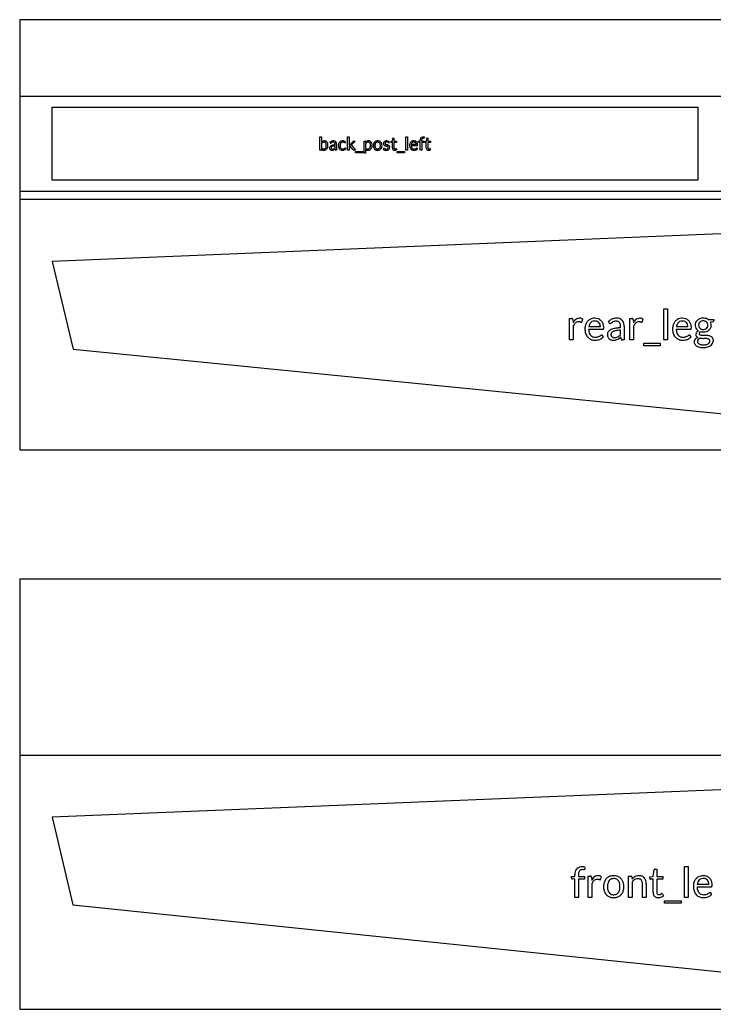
# Model space of a CAD drawing. Header units: millimetres. Extents: x 0 to 2400, y 0 to 460.
# Drawn here: x 0 to 322.7, y 0 to 460 of the extents above; entities that cross this region are included whole.
import ezdxf

# ---------------------------------------------------------------- set-up
doc = ezdxf.new("R2010")
doc.units = ezdxf.units.MM
for name, color, linetype in [('BLANK', 7, 'Continuous'), ('LABEL', 7, 'Continuous'), ('OUTLINE', 7, 'Continuous'), ('PLANK', 7, 'Continuous')]:
    doc.layers.add(name, color=color, linetype=linetype)

msp = doc.modelspace()

# ---------------------------------------------------------------- linework, layer by layer
at = {"layer": 'BLANK'}
for p, q in [((0, 424.4), (0, 380.4)), ((330, 424.4), (0, 424.4)), ((0, 380.4), (330, 380.4)), ((0, 376.4), (0, 260)), ((625.56, 376.4), (0, 376.4)), ((0, 260), (625.56, 260)), ((0, 118.03), (0, 0)), ((625.38, 118.03), (0, 118.03)), ((0, 0), (625.38, 0))]:
    msp.add_line(p, q, dxfattribs=at)
at = {"layer": 'LABEL'}
for p, q in [((139.47, 399.4), (139.47, 405.56)), ((139.47, 405.56), (140.22, 405.56)), ((140.22, 405.56), (140.22, 403.03)), ((152.3, 399.4), (152.3, 405.56)), ((152.3, 405.56), (153.05, 405.56)), ((153.05, 405.56), (153.05, 401.93)), ((173.15, 403.56), (173.32, 404.87)), ((173.49, 405.02), (173.87, 405.02)), ((173.87, 405.02), (173.87, 403.55)), ((179.39, 399.4), (179.39, 405.56)), ((179.39, 405.56), (180.13, 405.56)), ((180.13, 405.56), (180.13, 399.4)), ((187.71, 404.91), (187.58, 404.91)), ((187.99, 405.4), (187.97, 405.03)), ((188.92, 403.56), (189.1, 404.87)), ((189.27, 405.02), (189.64, 405.02)), ((189.64, 405.02), (189.64, 403.55)), ((140.22, 402.47), (140.22, 400.42)), ((144.24, 402.8), (144.1, 403.04)), ((146.51, 401.78), (146.51, 402.11)), ((146.51, 400.42), (146.51, 401.31)), ((147.24, 402.11), (147.24, 399.4)), ((151.46, 403.15), (151.26, 402.88)), ((151.3, 400.26), (151.51, 399.99)), ((153.05, 401.93), (153.25, 401.93)), ((153.26, 401.42), (153.05, 401.42)), ((153.05, 401.42), (153.05, 399.4)), ((153.51, 402.05), (154.85, 403.49)), ((154.97, 399.54), (153.58, 401.28)), ((155.82, 403.64), (154.26, 401.98)), ((154.26, 401.49), (155.92, 399.4)), ((155.14, 403.64), (155.82, 403.64)), ((159.97, 397.96), (159.97, 403.64)), ((159.97, 403.64), (160.41, 403.64)), ((160.61, 403.48), (160.67, 402.98)), ((160.71, 402.47), (160.71, 400.42)), ((171.67, 402.94), (171.84, 403.21)), ((172.45, 403.48), (173.15, 403.56)), ((172.45, 403.18), (172.45, 403.48)), ((173.12, 403.01), (172.61, 403.01)), ((173.12, 400.42), (173.12, 403.01)), ((173.87, 403.55), (175.08, 403.55)), ((175.08, 403.01), (173.87, 403.01)), ((173.87, 403.01), (173.87, 400.47)), ((175.08, 403.55), (175.08, 403.01)), ((181.88, 401.52), (184.7, 401.52)), ((184.21, 401.98), (181.91, 401.98)), ((184.83, 399.99), (184.62, 400.26)), ((185.33, 403.25), (185.33, 403.55)), ((185.33, 403.55), (186, 403.55)), ((186, 403), (185.53, 403.06)), ((186, 403.55), (186, 403.96)), ((186, 399.4), (186, 403)), ((186.73, 403.94), (186.73, 403.55)), ((186.73, 403.55), (187.95, 403.55)), ((187.95, 403.01), (186.75, 403.01)), ((186.75, 403.01), (186.75, 399.4)), ((187.95, 403.55), (187.95, 403.01)), ((188.23, 403.48), (188.92, 403.56)), ((188.23, 403.18), (188.23, 403.48)), ((188.9, 403.01), (188.39, 403.01)), ((188.9, 400.42), (188.9, 403.01)), ((189.64, 403.55), (190.86, 403.55)), ((190.86, 403.01), (189.64, 403.01)), ((189.64, 403.01), (189.64, 400.47)), ((190.86, 403.55), (190.86, 403.01)), ((139.95, 399.4), (139.47, 399.4)), ((140.18, 399.94), (140.14, 399.56)), ((146.64, 399.57), (146.56, 399.97)), ((147.24, 399.4), (146.91, 399.4)), ((153.05, 399.4), (152.3, 399.4)), ((155.92, 399.4), (155.25, 399.4)), ((156.06, 398.2), (156.06, 398.71)), ((156.06, 398.71), (159.36, 398.71)), ((159.36, 398.2), (156.06, 398.2)), ((159.36, 398.71), (159.36, 398.2)), ((160.71, 397.96), (159.97, 397.96)), ((160.71, 399.84), (160.71, 397.96)), ((169.07, 400.13), (168.89, 399.84)), ((174.97, 400.07), (175.19, 399.72)), ((175.39, 398.2), (175.39, 398.71)), ((175.39, 398.71), (178.69, 398.71)), ((178.69, 398.2), (175.39, 398.2)), ((178.69, 398.71), (178.69, 398.2)), ((180.13, 399.4), (179.39, 399.4)), ((186.75, 399.4), (186, 399.4)), ((190.75, 400.07), (190.97, 399.72)), ((299.23, 311.2), (299.23, 325.59)), ((299.23, 325.59), (300.97, 325.59)), ((300.97, 325.59), (300.97, 311.2)), ((255.44, 311.2), (255.44, 321.1)), ((255.44, 321.1), (256.44, 321.1)), ((256.97, 320.62), (257.09, 319.07)), ((257.18, 317.5), (257.18, 311.2)), ((261.46, 320.92), (261.23, 319.62)), ((273.82, 319.14), (273.5, 319.7)), ((279.11, 316.76), (279.11, 317.53)), ((280.82, 317.53), (280.82, 311.2)), ((283.46, 311.2), (283.46, 321.1)), ((283.46, 321.1), (284.46, 321.1)), ((284.99, 320.62), (285.11, 319.07)), ((285.2, 317.5), (285.2, 311.2)), ((289.48, 320.92), (289.25, 319.62)), ((319.83, 320.7), (322.52, 320.7)), ((322.11, 319.65), (320.98, 319.49)), ((322.52, 320.7), (322.52, 320.06)), ((264.33, 316.14), (270.91, 316.14)), ((269.77, 317.23), (264.39, 317.23)), ((271.21, 312.59), (270.72, 313.22)), ((279.11, 313.59), (279.11, 315.65)), ((305.05, 316.14), (311.63, 316.14)), ((310.49, 317.23), (305.11, 317.23)), ((311.93, 312.59), (311.44, 313.22)), ((257.18, 311.2), (255.44, 311.2)), ((279.43, 311.61), (279.24, 312.53)), ((280.82, 311.2), (280.05, 311.2)), ((285.2, 311.2), (283.46, 311.2)), ((289.91, 308.41), (289.91, 309.59)), ((289.91, 309.59), (297.61, 309.59)), ((297.61, 308.41), (289.91, 308.41)), ((297.61, 309.59), (297.61, 308.41)), ((300.97, 311.2), (299.23, 311.2)), ((261.89, 64.88), (261.59, 64.88)), ((262.53, 66.02), (262.5, 65.15)), ((294.33, 61.74), (294.73, 64.79)), ((295.13, 65.13), (296.01, 65.13)), ((296.01, 65.13), (296.01, 61.72)), ((308.88, 52.01), (308.88, 66.41)), ((308.88, 66.41), (310.62, 66.41)), ((310.62, 66.41), (310.62, 52.01)), ((256.34, 61), (256.34, 61.72)), ((256.34, 61.72), (257.9, 61.72)), ((257.9, 60.43), (256.81, 60.55)), ((257.9, 61.72), (257.9, 62.67)), ((257.9, 52.01), (257.9, 60.43)), ((259.59, 62.62), (259.59, 61.72)), ((259.59, 61.72), (262.46, 61.72)), ((262.46, 60.46), (259.65, 60.46)), ((259.65, 60.46), (259.65, 52.01)), ((262.46, 61.72), (262.46, 60.46)), ((264.1, 52.01), (264.1, 61.91)), ((264.1, 61.91), (265.09, 61.91)), ((265.63, 61.43), (265.75, 59.89)), ((270.12, 61.74), (269.89, 60.44)), ((282.84, 52.01), (282.84, 61.91)), ((282.84, 61.91), (283.87, 61.91)), ((284.34, 61.55), (284.48, 60.47)), ((292.7, 61.53), (294.33, 61.74)), ((292.7, 60.84), (292.7, 61.53)), ((294.27, 60.46), (293.07, 60.46)), ((294.27, 54.4), (294.27, 60.46)), ((296.01, 61.72), (298.84, 61.72)), ((298.84, 60.46), (296.01, 60.46)), ((296.01, 60.46), (296.01, 54.52)), ((298.84, 61.72), (298.84, 60.46)), ((265.84, 58.32), (265.84, 52.01)), ((284.57, 59.3), (284.57, 52.01)), ((289.33, 52.01), (289.33, 58.32)), ((291.07, 58.32), (291.07, 52.01)), ((314.7, 56.96), (321.29, 56.96)), ((320.15, 58.04), (314.76, 58.04)), ((259.65, 52.01), (257.9, 52.01)), ((265.84, 52.01), (264.1, 52.01)), ((284.57, 52.01), (282.84, 52.01)), ((291.07, 52.01), (289.33, 52.01)), ((298.58, 53.59), (299.09, 52.76)), ((310.62, 52.01), (308.88, 52.01)), ((321.58, 53.4), (321.09, 54.04)), ((299.56, 49.23), (299.56, 50.4)), ((299.56, 50.4), (307.26, 50.4)), ((307.26, 49.23), (299.56, 49.23)), ((307.26, 50.4), (307.26, 49.23))]:
    msp.add_line(p, q, dxfattribs=at)
for centre, radius, start, end in [((173.48, 404.85), 0.158, 128.5131, 172.4054), ((173.49, 404.83), 0.182, 90, 128.5131), ((187.27, 404.23), 1.22, 129.1959, 160.7182), ((187.31, 404.19), 1.28, 103.1269, 129.1959), ((187.41, 404.26), 0.626, 108.5015, 142.6202), ((187.45, 403.56), 1.92, 85.6347, 103.1269), ((187.58, 403.73), 1.18, 90, 108.5015), ((187.47, 403.82), 1.66, 78.806, 85.6347), ((187.71, 406.64), 1.72, 270, 273.1556), ((187.51, 404.03), 1.45, 70.9744, 78.806), ((187.78, 405.41), 0.499, 273.1556, 284.0362), ((187.88, 405.01), 0.0848, 284.0362, 327.9829), ((187.84, 405.04), 0.132, 327.9829, 357.1376), ((189.25, 404.85), 0.158, 128.5131, 172.4054), ((189.27, 404.83), 0.182, 90, 128.5131), ((142, 401.48), 2.36, 128.4955, 139.2054), ((141.89, 401.21), 2.09, 127.8342, 143.0047), ((141.35, 401.24), 1.39, 216.0274, 231.1176), ((141.68, 401.89), 1.84, 114.7563, 128.4955), ((141.32, 401.95), 1.16, 100.7593, 127.8342), ((141.57, 402.13), 1.57, 95.3314, 114.7563), ((141.37, 401.68), 1.43, 86.1147, 100.7593), ((141.59, 401.91), 1.8, 78.2749, 95.3314), ((141.39, 402.05), 1.06, 66.3706, 86.1147), ((141.5, 402.3), 0.788, 36.4168, 66.3706), ((141.25, 401.02), 1.11, 306.0083, 329.244), ((141.68, 402.33), 1.37, 53.9329, 78.2749), ((141.07, 401.98), 1.32, 18.3019, 36.4168), ((140.91, 401.21), 1.5, 329.244, 347.2931), ((140.27, 401.72), 2.16, 4.3419, 18.3019), ((139.62, 401.51), 2.82, 347.2931, 356.9147), ((141.28, 401.15), 1.86, 307.6317, 332.6175), ((138.36, 401.57), 4.08, 356.9147, 4.3419), ((141.62, 402.25), 1.47, 31.136, 53.9329), ((141.13, 401.96), 2.04, 13.3804, 31.136), ((140.85, 401.37), 2.34, 332.6175, 351.5284), ((139.62, 401.6), 3.59, 3.2567, 13.3804), ((139.42, 401.59), 3.79, 351.5284, 3.2567), ((144.79, 400.46), 0.892, 149.6255, 180), ((145.35, 400.46), 1.46, 180, 192.336), ((145.02, 400.32), 1.16, 126.0475, 149.6255), ((145.87, 401.21), 2.54, 117.2804, 133.9584), ((144.5, 402.95), 0.3, 209.7449, 222.6015), ((144.51, 402.96), 0.314, 222.6015, 234.8658), ((144.45, 402.88), 0.221, 234.8658, 279.3464), ((145.42, 399.77), 1.84, 110.0281, 126.0475), ((144.43, 403.06), 0.396, 279.3464, 305.0738), ((145.27, 400.47), 0.656, 172.2052, 204.1455), ((145.17, 400.48), 0.556, 134.8874, 172.2052), ((146.87, 399.57), 3.86, 118.7104, 125.0738), ((145.17, 400.43), 0.556, 204.1455, 229.6639), ((145.69, 401.54), 2.17, 97.7565, 117.2804), ((145.36, 400.29), 0.828, 114.1505, 134.8874), ((146.24, 397.53), 4.23, 103.0122, 110.0281), ((145.6, 401.9), 1.21, 98.5691, 118.7104), ((145.91, 399.07), 2.16, 106.1344, 114.1505), ((146.3, 397.27), 4.49, 95.1891, 103.0122), ((146.24, 397.9), 3.38, 95.8531, 106.1344), ((145.73, 401.31), 2.4, 82.172, 97.7565), ((145.67, 401.43), 1.68, 86.4419, 98.5691), ((145.72, 402.31), 0.797, 61.1672, 86.4419), ((146.72, 392.66), 9.12, 91.3322, 95.1891), ((146.79, 392.58), 8.73, 91.8626, 95.8531), ((145.87, 402.35), 1.35, 54.9042, 82.172), ((144.88, 401.95), 2.23, 302.7149, 316.8476), ((145.78, 402.42), 0.674, 18.0493, 61.1672), ((144.83, 402.11), 1.68, 0, 18.0493), ((145.92, 402.43), 1.26, 20.4051, 54.9042), ((145.07, 402.11), 2.17, 360, 20.4051), ((151.13, 401.52), 3.07, 165.9952, 180), ((151.18, 401.52), 3.12, 180, 194.2772), ((150.13, 401.77), 2.03, 145.0269, 165.9952), ((150.15, 401.26), 2.04, 194.2772, 215.8835), ((149.89, 401.94), 1.74, 108.028, 145.0269), ((151.89, 401.5), 3.06, 173.0081, 182.7946), ((151.04, 401.46), 2.2, 182.7946, 196.3678), ((151.03, 401.6), 2.19, 159.6391, 173.0081), ((150.45, 401.28), 1.6, 196.3678, 215.5632), ((150.11, 401.95), 1.21, 135.6567, 159.6391), ((149.99, 400.96), 1.03, 215.5632, 244.9256), ((149.98, 402.07), 1.04, 106.4453, 135.6567), ((150.07, 401.4), 2.3, 79.6013, 108.028), ((150.13, 401.59), 1.54, 86.536, 106.4453), ((150.15, 401.9), 1.23, 70.0891, 86.536), ((150.16, 401.89), 1.81, 61.9055, 79.6013), ((149.98, 401.44), 1.71, 58.2849, 70.0891), ((149.87, 401.58), 1.73, 297.8719, 310.7321), ((149.97, 401.42), 1.73, 54.1088, 58.2849), ((151.1, 402.98), 0.195, 234.1088, 270), ((151.17, 400.07), 0.263, 93.336, 130.7321), ((150.12, 401.81), 1.9, 45, 61.9055), ((151.1, 402.95), 0.166, 270, 303.6869), ((151.17, 400.18), 0.153, 32.9052, 93.336), ((151.04, 403.05), 0.281, 303.6869, 323.9726), ((153.25, 402.35), 0.419, 270, 284.2857), ((153.26, 400.36), 1.06, 87.0234, 90), ((153.29, 400.82), 0.602, 81.7808, 87.0234), ((153.29, 402.19), 0.252, 284.2857, 307.8065), ((153.34, 401.16), 0.262, 54.3449, 81.7808), ((153.17, 402.35), 0.451, 307.8065, 313.3408), ((152.97, 402.56), 0.735, 313.3408, 316.7357), ((153.26, 401.06), 0.386, 35.5377, 54.3449), ((153.67, 402.34), 0.683, 300.4655, 314.3157), ((153.59, 401.12), 0.763, 42.5606, 56.3099), ((153.08, 402.95), 1.53, 314.3157, 320.5275), ((153.34, 400.89), 1.1, 33.0239, 42.5606), ((155.4, 402.97), 0.76, 125.7625, 136.8476), ((155.12, 403.36), 0.281, 96.3402, 125.7625), ((155.14, 403.23), 0.41, 92.8557, 96.3402), ((155.14, 403.14), 0.5, 90, 92.8557), ((160.41, 403.42), 0.22, 59.1155, 90), ((160.43, 403.45), 0.185, 22.6356, 59.1155), ((160.35, 403.42), 0.269, 18.547, 22.6356), ((160.3, 403.4), 0.321, 15.124, 18.547), ((162.63, 401.37), 2.53, 130.0896, 140.553), ((162.39, 401.21), 2.09, 127.8342, 143.0047), ((161.87, 401.28), 1.44, 216.5911, 231.2406), ((162.2, 401.89), 1.86, 115.8501, 130.0896), ((161.81, 401.95), 1.16, 100.7593, 127.8342), ((162.07, 402.16), 1.56, 95.8284, 115.8501), ((161.86, 401.68), 1.43, 86.1147, 100.7593), ((162.09, 401.96), 1.76, 78.0291, 95.8284), ((161.89, 402.05), 1.06, 66.3706, 86.1147), ((162, 402.3), 0.788, 36.4168, 66.3706), ((161.74, 401.02), 1.11, 306.1513, 329.244), ((162.17, 402.34), 1.37, 53.7077, 78.0291), ((161.57, 401.98), 1.32, 18.3019, 36.4168), ((161.41, 401.21), 1.5, 329.244, 347.2931), ((160.77, 401.72), 2.16, 4.3419, 18.3019), ((160.11, 401.51), 2.82, 347.2931, 356.9147), ((158.86, 401.57), 4.08, 356.9147, 4.3419), ((162.1, 402.25), 1.48, 31.0928, 53.7077), ((161.65, 401.23), 2, 314.7389, 337.9247), ((161.67, 401.99), 1.98, 16.2696, 31.0928), ((161.09, 401.46), 2.61, 337.9247, 355.3627), ((160.55, 401.66), 3.15, 6.9036, 16.2696), ((159.75, 401.57), 3.96, 355.3627, 6.9036), ((167.5, 401.52), 3.22, 175.7124, 190.6783), ((166.84, 401.57), 2.56, 154.7355, 175.7124), ((166.39, 401.31), 2.09, 190.6783, 213.5847), ((166.12, 401.91), 1.76, 124.5484, 154.7355), ((168.37, 401.49), 3.33, 173.4652, 182.4255), ((167.49, 401.46), 2.44, 182.4255, 194.6044), ((167.43, 401.6), 2.38, 162.766, 173.4652), ((166.16, 401.86), 1.83, 104.9635, 124.5484), ((166.59, 401.22), 1.52, 194.6044, 212.3248), ((166.36, 401.94), 1.25, 142.5729, 162.766), ((166.18, 400.96), 1.02, 212.3248, 238.3847), ((166.17, 402.08), 1.02, 116.7264, 142.5729), ((166.31, 401.3), 2.41, 90, 104.9635), ((166.26, 401.89), 1.23, 95.2308, 116.7264), ((166.31, 401.37), 1.75, 83.4372, 95.2308), ((166.31, 401.39), 2.32, 69.6749, 90), ((166.38, 401.96), 1.16, 65.7297, 83.4372), ((166.47, 400.9), 0.948, 288.2435, 316.4827), ((166.45, 402.12), 0.975, 30.16, 65.7297), ((166.51, 401.94), 1.72, 42.5867, 69.6749), ((166.32, 401.04), 1.16, 316.4827, 337.3016), ((165.74, 401.71), 1.8, 10.4133, 30.16), ((165.56, 401.36), 1.98, 337.3016, 349.5316), ((164.67, 401.52), 2.88, 0.0271, 10.4133), ((164.7, 401.52), 2.85, 349.5316, 0.0271), ((166.47, 401.15), 1.8, 310.9655, 341.2142), ((166.4, 401.84), 1.88, 16.5128, 42.5867), ((165.39, 401.52), 2.94, 341.2142, 360), ((165.32, 401.52), 3, 360, 16.5128), ((170.16, 402.47), 1.16, 161.7619, 192.7215), ((169.96, 402.42), 0.95, 192.7215, 230.0425), ((170.15, 402.47), 1.14, 125.0776, 161.7619), ((169.25, 400.04), 0.203, 87.6085, 136.4688), ((169.25, 399.93), 0.315, 55.008, 87.6085), ((170.26, 402.78), 1.42, 230.0425, 247.1457), ((170.43, 402.07), 1.63, 98.9149, 125.0776), ((170.22, 402.53), 0.509, 148.6219, 188.9418), ((171.63, 406.03), 4.95, 247.1457, 252.0875), ((170.12, 402.52), 0.399, 188.9418, 226.3799), ((170.35, 402.45), 0.662, 117.1213, 148.6219), ((170.49, 402.91), 0.937, 226.3799, 242.8189), ((170.5, 402.17), 0.976, 93.9669, 117.1213), ((171.04, 403.99), 2.16, 242.8189, 253.4711), ((178.51, 427.3), 27.3, 252.0875, 252.5343), ((170.52, 401.48), 2.22, 75.7052, 98.9149), ((177.78, 424.99), 24.88, 252.5343, 253.0245), ((170.53, 401.7), 1.45, 78.2593, 93.9669), ((166.99, 390.33), 12.1, 71.5651, 73.4711), ((169.74, 398.64), 2.67, 68.0024, 73.0245), ((170.27, 399.97), 1.24, 57.2106, 68.0024), ((168.94, 396.18), 5.92, 67.475, 71.5651), ((170.54, 401.75), 1.4, 65.9937, 78.2593), ((170.55, 400.57), 0.666, 299.3159, 333.1198), ((170.54, 400.39), 0.742, 39.271, 57.2106), ((170.63, 401.94), 1.75, 46.5208, 75.7052), ((169.95, 400.44), 2.84, 59.9314, 65.9937), ((170.79, 400.59), 0.423, 8.339, 39.271), ((170.58, 400.56), 0.638, 333.1198, 8.339), ((170.65, 400.31), 1.46, 50.9645, 67.475), ((171.54, 403.18), 0.335, 239.9314, 265.4818), ((171.53, 403.01), 0.157, 265.4818, 317.2546), ((170.99, 400.73), 0.917, 7.6341, 50.9645), ((171.51, 403.02), 0.181, 317.2546, 325.0939), ((171.48, 403.05), 0.225, 325.0939, 331.3895), ((170.57, 400.67), 1.34, 337.2094, 7.6341), ((172.74, 403.18), 0.287, 180, 183.9203), ((172.67, 403.17), 0.222, 183.9203, 188.9938), ((172.59, 403.16), 0.14, 188.9938, 233.0618), ((172.61, 403.18), 0.17, 233.0618, 270), ((174.84, 400.42), 1.72, 180, 193.0144), ((174.64, 400.47), 0.769, 180, 199.5505), ((174.28, 400.34), 0.393, 199.5505, 236.778), ((184.39, 401.58), 3.24, 174.9619, 188.8204), ((183.41, 401.67), 2.27, 155.2301, 174.9619), ((183.59, 401.46), 2.44, 188.8204, 209.9221), ((183.05, 401.84), 1.86, 128.2087, 155.2301), ((183, 401.12), 1.75, 209.9221, 238.9436), ((184.69, 401.57), 2.81, 181.1935, 192.9497), ((183.04, 401.85), 1.85, 101.0035, 128.2087), ((183.74, 401.73), 1.85, 152.009, 172.2348), ((183.39, 401.28), 1.48, 192.9497, 215.091), ((183.01, 402.12), 1.02, 116.2006, 152.009), ((183.11, 401.08), 1.13, 215.091, 238.3126), ((183.07, 402), 1.15, 98.1369, 116.2006), ((183.11, 401.5), 2.2, 77.0361, 101.0035), ((183.13, 401.58), 1.58, 84.9177, 98.1369), ((183.17, 402.1), 1.05, 58.5587, 84.9177), ((183.25, 402.1), 1.59, 44.2428, 77.0361), ((183.23, 402.19), 0.947, 29.3272, 58.5587), ((183.05, 402.09), 1.15, 11.8638, 29.3272), ((183.2, 401.81), 1.89, 297.2161, 302.3452), ((182.51, 401.98), 1.7, 360, 11.8638), ((185.4, 398.34), 2.22, 117.9875, 122.3452), ((184.49, 400.05), 0.276, 86.9735, 117.9875), ((183.23, 402.09), 1.61, 17.2321, 44.2428), ((184.49, 400.17), 0.158, 35.2176, 86.9735), ((184.7, 401.73), 0.216, 270, 296.7977), ((182.34, 401.81), 2.55, 360, 17.2321), ((184.75, 401.65), 0.123, 296.7977, 342.1811), ((184.49, 401.73), 0.395, 342.1811, 356.6447), ((183.17, 401.81), 1.71, 356.6447, 0), ((185.49, 403.25), 0.16, 180, 232.4225), ((185.62, 403.41), 0.367, 232.4225, 256.6075), ((188.04, 403.96), 2.03, 160.7182, 180), ((188.67, 403.94), 1.94, 169.1552, 180), ((187.53, 404.16), 0.782, 142.6202, 169.1552), ((188.52, 403.18), 0.287, 180, 183.9203), ((188.45, 403.17), 0.222, 183.9203, 188.9938), ((188.37, 403.16), 0.14, 188.9938, 233.0618), ((188.39, 403.18), 0.17, 233.0618, 270), ((190.62, 400.42), 1.72, 180, 193.0144), ((190.41, 400.47), 0.769, 180, 199.5505), ((190.06, 400.34), 0.393, 199.5505, 236.778), ((139.95, 399.7), 0.304, 270, 273.5754), ((139.95, 399.65), 0.251, 273.5754, 277.8958), ((139.96, 399.57), 0.169, 277.8958, 317.2458), ((139.93, 399.6), 0.22, 317.2458, 348.1113), ((141.61, 401.01), 1.78, 216.8699, 225.0625), ((141.42, 400.83), 1.52, 225.0625, 234.6423), ((141.1, 400.94), 1.01, 231.1176, 251.8781), ((141.29, 400.64), 1.3, 234.6423, 260.9244), ((141.2, 401.23), 1.32, 251.8781, 267.2881), ((141.38, 401.23), 1.89, 260.9244, 279.148), ((141.2, 401.36), 1.44, 267.2881, 281.3758), ((141.28, 400.96), 1.04, 281.3758, 306.0083), ((141.43, 400.96), 1.62, 279.148, 307.6317), ((144.93, 400.36), 1.03, 192.336, 209.7616), ((144.86, 400.32), 0.943, 209.7616, 239.4061), ((145.03, 400.61), 1.28, 239.4061, 261.5073), ((145.19, 400.45), 0.579, 229.6639, 254.1808), ((145.11, 401.16), 1.83, 261.5073, 273.7872), ((145.3, 400.84), 0.989, 254.1808, 270.18), ((145.1, 401.33), 2.01, 273.7872, 285.0184), ((145.3, 401.49), 1.64, 270.18, 279.8584), ((145.35, 401.22), 1.37, 279.8584, 302.7149), ((145.19, 401), 1.66, 285.0184, 304.0771), ((143.86, 402.96), 4.03, 304.0771, 311.9872), ((147.02, 399.65), 0.387, 190.8855, 194.6974), ((146.93, 399.62), 0.288, 194.6974, 199.8225), ((146.81, 399.58), 0.166, 199.8225, 250.0972), ((146.91, 399.84), 0.443, 250.0972, 270), ((149.86, 401.05), 1.69, 215.8835, 244.2618), ((149.94, 401.21), 1.87, 244.2618, 270), ((150.03, 401.04), 1.12, 244.9256, 264.7769), ((150.08, 401.57), 1.66, 264.7769, 278.2425), ((149.94, 401.85), 2.51, 270, 290.1384), ((150.16, 401.05), 1.13, 278.2425, 297.8719), ((150.24, 401.02), 1.63, 290.1384, 320.8263), ((155.29, 399.79), 0.407, 217.875, 241.053), ((155.25, 399.72), 0.323, 241.053, 270), ((161.88, 400.88), 1.56, 221.8202, 239.1206), ((161.61, 400.95), 1.02, 231.2406, 251.8781), ((161.77, 400.7), 1.35, 239.1206, 259.0681), ((161.7, 401.23), 1.32, 251.8781, 267.2402), ((161.88, 401.27), 1.93, 259.0681, 272.0232), ((161.7, 401.34), 1.43, 267.2402, 281.4424), ((161.88, 401.15), 1.81, 272.0232, 285.8446), ((161.78, 400.96), 1.04, 281.4424, 306.1513), ((161.94, 400.94), 1.6, 285.8446, 314.7389), ((166.1, 401.12), 1.75, 213.5847, 239.6603), ((166.24, 401.35), 2.01, 239.6603, 262.4259), ((166.19, 400.99), 1.06, 238.3847, 257.2055), ((166.31, 401.48), 1.56, 257.2055, 270), ((166.31, 401.88), 2.54, 262.4259, 282.6123), ((166.31, 401.41), 1.48, 270, 288.2435), ((166.47, 401.15), 1.79, 282.6123, 310.9655), ((170.18, 401.28), 1.92, 228.0128, 253.6683), ((169.35, 399.96), 0.324, 143.0349, 148.3925), ((169.3, 400), 0.264, 136.4688, 143.0349), ((170.88, 402.26), 2.53, 235.008, 243.5686), ((170.32, 401.76), 2.43, 253.6683, 274.0856), ((170.27, 401.03), 1.16, 243.5686, 262.1467), ((170.34, 401.56), 1.69, 262.1467, 275.5363), ((170.36, 401.24), 1.91, 274.0856, 298.7539), ((170.42, 400.81), 0.943, 275.5363, 299.3159), ((170.7, 400.62), 1.2, 298.7539, 337.2094), ((174.06, 400.24), 0.915, 193.0144, 217.1921), ((173.98, 400.18), 0.813, 217.1921, 250.0764), ((174.17, 400.7), 1.37, 250.0764, 270), ((174.31, 400.38), 0.434, 236.778, 262.3311), ((174.17, 400.97), 1.64, 270, 289.6952), ((174.34, 400.62), 0.681, 262.3311, 278.7905), ((174.35, 400.54), 0.593, 278.7905, 297.4764), ((173.99, 401.24), 1.39, 297.4764, 305.5377), ((174.25, 400.72), 1.37, 289.6952, 313.0694), ((174.89, 399.98), 0.163, 100.0952, 125.5377), ((174.87, 400.05), 0.0904, 55.7843, 100.0952), ((174.84, 400.01), 0.141, 41.014, 55.7843), ((174.76, 399.93), 0.259, 32.9052, 41.014), ((183.08, 401.26), 1.92, 238.9436, 264.3451), ((183.16, 401.16), 1.23, 238.3126, 259.7533), ((183.17, 402.1), 2.76, 264.3451, 282.1569), ((183.24, 401.57), 1.65, 259.7533, 279.7959), ((183.19, 401.82), 1.9, 279.7959, 297.2161), ((183.2, 401.97), 2.62, 282.1569, 294.7244), ((183.65, 400.99), 1.55, 294.7244, 315.8754), ((183.78, 400.86), 1.36, 315.8754, 318.167), ((183.79, 400.85), 1.35, 318.167, 320.4774), ((189.84, 400.24), 0.915, 193.0144, 217.1921), ((189.75, 400.18), 0.813, 217.1921, 250.0764), ((189.94, 400.7), 1.37, 250.0764, 270), ((190.08, 400.38), 0.434, 236.778, 262.3311), ((189.94, 400.97), 1.64, 270, 289.6952), ((190.11, 400.62), 0.681, 262.3311, 278.7905), ((190.13, 400.54), 0.593, 278.7905, 297.4764), ((189.76, 401.24), 1.39, 297.4764, 305.5377), ((190.03, 400.72), 1.37, 289.6952, 313.0694), ((190.66, 399.98), 0.163, 100.0952, 125.5377), ((190.65, 400.05), 0.0904, 55.7843, 100.0952), ((190.62, 400.01), 0.141, 41.014, 55.7843), ((190.53, 399.93), 0.259, 32.9052, 41.014), ((256.44, 320.08), 1.01, 75.7093, 90), ((256.61, 320.76), 0.314, 31.6608, 75.7093), ((256.4, 320.63), 0.558, 15.0266, 31.6608), ((255.57, 320.41), 1.42, 8.427, 15.0266), ((262.19, 316.57), 5.68, 143.4406, 153.869), ((262.82, 315.2), 6.09, 154.2139, 157.816), ((261.6, 315.79), 4.73, 149.5807, 154.2139), ((261.04, 316.11), 4.09, 140.5057, 149.5807), ((260.67, 317.7), 3.79, 127.875, 143.4406), ((259.79, 317.15), 2.46, 125.4712, 140.5057), ((260.01, 318.55), 2.71, 103.8603, 127.875), ((259.56, 317.46), 2.08, 99.4881, 125.4712), ((259.78, 316.19), 3.38, 83.3107, 99.4881), ((260.1, 318.16), 3.11, 82.875, 103.8603), ((259.98, 317.89), 1.66, 74.9428, 83.3107), ((255.25, 300.32), 19.86, 74.2421, 74.9428), ((260.18, 318.74), 2.53, 71.2325, 82.875), ((261.4, 322.1), 2.77, 254.2421, 257.873), ((260.92, 319.87), 0.492, 257.873, 278.1301), ((260.17, 318.73), 2.54, 59.6209, 71.2325), ((260.95, 319.64), 0.268, 278.1301, 316.7604), ((260.86, 319.72), 0.382, 316.7604, 344.3578), ((268.04, 316.46), 5.43, 157.9284, 175.9299), ((267.26, 316.78), 4.58, 139.6716, 157.9284), ((266.9, 317.08), 4.12, 119.3829, 139.6716), ((268.92, 316.61), 4.58, 157.2761, 172.2348), ((267.18, 317.34), 2.68, 132.0485, 157.2761), ((267, 316.91), 4.32, 103.1747, 119.3829), ((266.96, 317.58), 2.36, 103.8142, 132.0485), ((267.23, 315.93), 5.32, 90, 103.1747), ((267.24, 316.41), 3.56, 84.9177, 103.8142), ((267.23, 316.55), 4.7, 72.548, 90), ((267.33, 317.4), 2.57, 65.0849, 84.9177), ((267.51, 317.79), 2.13, 41.3478, 65.0849), ((267.54, 317.52), 3.68, 50.3558, 72.548), ((267.31, 317.62), 2.4, 16.0936, 41.3478), ((265.96, 317.23), 3.81, 360, 16.0936), ((267.57, 317.56), 3.63, 25.3052, 50.3558), ((266.38, 317), 4.95, 6.7915, 25.3052), ((264.15, 316.73), 7.19, 3.009, 6.7915), ((277.77, 315.28), 6.14, 120.3343, 133.9584), ((274.42, 319.49), 0.699, 209.7449, 222.6015), ((274.45, 319.51), 0.733, 222.6015, 234.8658), ((274.32, 319.33), 0.516, 234.8658, 279.3464), ((274.26, 319.74), 0.924, 279.3464, 305.0738), ((277.15, 316.32), 4.93, 103.4079, 120.3343), ((280.7, 310.56), 10.29, 123.2486, 125.0738), ((285.3, 303.55), 18.67, 122.2425, 123.2486), ((277.3, 316.22), 3.69, 110.7727, 122.2425), ((277.02, 316.97), 2.89, 96.1618, 110.7727), ((277.31, 315.67), 5.6, 95.3375, 103.4079), ((277.14, 315.87), 4, 85.982, 96.1618), ((277.33, 315.45), 5.82, 87.5744, 95.3375), ((277.29, 317.97), 1.89, 64.6152, 85.982), ((277.41, 317.33), 3.94, 71.9055, 87.5744), ((277.45, 318.32), 1.5, 40.5007, 64.6152), ((277.17, 318.08), 1.87, 21.0375, 40.5007), ((277.69, 318.18), 3.04, 51.7054, 71.9055), ((276.48, 317.81), 2.62, 7.4379, 21.0375), ((274.31, 317.53), 4.8, 0, 7.4379), ((277.8, 318.33), 2.86, 31.3051, 51.7054), ((277.08, 317.89), 3.7, 15.4632, 31.3051), ((276.3, 317.67), 4.51, 6.8131, 15.4632), ((275.09, 317.53), 5.74, 0, 6.8131), ((284.46, 320.08), 1.01, 75.7093, 90), ((284.63, 320.76), 0.314, 31.6608, 75.7093), ((284.42, 320.63), 0.558, 15.0266, 31.6608), ((283.59, 320.41), 1.42, 8.427, 15.0266), ((290.21, 316.57), 5.68, 143.4406, 153.869), ((290.84, 315.2), 6.09, 154.2139, 157.816), ((289.62, 315.79), 4.73, 149.5807, 154.2139), ((289.06, 316.11), 4.09, 140.5057, 149.5807), ((288.69, 317.7), 3.79, 127.875, 143.4406), ((287.8, 317.15), 2.46, 125.4712, 140.5057), ((288.03, 318.55), 2.71, 103.8603, 127.875), ((287.58, 317.46), 2.08, 99.4881, 125.4712), ((287.8, 316.19), 3.38, 83.3107, 99.4881), ((288.12, 318.16), 3.11, 82.875, 103.8603), ((288, 317.89), 1.66, 74.9428, 83.3107), ((283.27, 300.32), 19.86, 74.2421, 74.9428), ((288.2, 318.74), 2.53, 71.2325, 82.875), ((289.42, 322.1), 2.77, 254.2421, 257.873), ((288.94, 319.87), 0.492, 257.873, 278.1301), ((288.19, 318.73), 2.54, 59.6209, 71.2325), ((288.97, 319.64), 0.268, 278.1301, 316.7604), ((288.88, 319.72), 0.382, 316.7604, 344.3578), ((308.76, 316.46), 5.43, 157.9284, 175.9299), ((307.98, 316.78), 4.58, 139.6716, 157.9284), ((307.62, 317.08), 4.12, 119.3829, 139.6716), ((309.64, 316.61), 4.58, 157.2761, 172.2348), ((307.9, 317.34), 2.68, 132.0485, 157.2761), ((307.72, 316.91), 4.32, 103.1747, 119.3829), ((307.68, 317.58), 2.36, 103.8142, 132.0485), ((307.95, 315.93), 5.32, 90, 103.1747), ((307.96, 316.41), 3.56, 84.9177, 103.8142), ((307.95, 316.55), 4.7, 72.548, 90), ((308.05, 317.4), 2.57, 65.0849, 84.9177), ((308.23, 317.79), 2.13, 41.3478, 65.0849), ((308.26, 317.52), 3.68, 50.3558, 72.548), ((308.03, 317.62), 2.4, 16.0936, 41.3478), ((306.68, 317.23), 3.81, 360, 16.0936), ((308.29, 317.56), 3.63, 25.3052, 50.3558), ((307.1, 317), 4.95, 6.7915, 25.3052), ((304.87, 316.73), 7.19, 3.009, 6.7915), ((317.37, 318.06), 3.52, 171.1875, 182.467), ((317.11, 318.05), 3.26, 182.467, 194.6568), ((316.76, 318.16), 2.9, 147.1312, 171.1875), ((316.85, 318.09), 3.01, 123.9555, 147.1312), ((317.19, 317.6), 3.61, 105.2721, 123.9555), ((317.95, 318.04), 2.5, 166.69, 189.9684), ((317.41, 317.94), 1.95, 189.9684, 212.745), ((317.24, 318.21), 1.77, 134.2293, 166.69), ((317.19, 318.25), 1.7, 105.3298, 134.2293), ((317.58, 316.16), 5.11, 92.0004, 105.2721), ((317.6, 316.75), 3.26, 90, 105.3298), ((317.59, 315.75), 5.51, 80.2461, 92.0004), ((317.6, 316.4), 3.61, 80.0502, 90), ((317.88, 317.95), 2.04, 62.486, 80.0502), ((317.87, 317.36), 3.88, 63.6084, 80.2461), ((318.05, 318.28), 1.66, 34.2122, 62.486), ((317.84, 318.14), 1.92, 9.6014, 34.2122), ((318.02, 317.65), 3.55, 61.4397, 63.6084), ((317.22, 318.03), 2.54, 344.4864, 9.6014), ((318.06, 317.73), 3.46, 59.2159, 61.4397), ((318.4, 318), 2.91, 324.0175, 351.1875), ((318.43, 318.16), 2.88, 7.8159, 27.613), ((317.87, 318.08), 3.44, 351.1875, 7.8159), ((321.9, 320.62), 0.991, 282.0948, 289.933), ((322.06, 320.19), 0.533, 289.933, 304.439), ((322.15, 320.05), 0.362, 304.439, 333.2474), ((322.13, 320.06), 0.391, 333.2474, 0), ((270.22, 316.31), 7.61, 175.9299, 188.8204), ((268.44, 316.03), 5.81, 188.8204, 207.2012), ((266.98, 315.28), 4.17, 207.2012, 232.6344), ((271.79, 316.3), 7.46, 181.1935, 185.3548), ((269.75, 316.11), 5.42, 185.3548, 191.087), ((268.74, 315.91), 4.38, 191.087, 205.6262), ((267.34, 315.24), 2.83, 205.6262, 227.944), ((267.15, 315.02), 2.54, 227.944, 250.7321), ((266.75, 318.39), 6.1, 287.7232, 294.9561), ((267.12, 317.59), 5.21, 294.9561, 303.4078), ((270.82, 311.98), 1.51, 118.7949, 123.4078), ((270.52, 312.52), 0.884, 110.9427, 118.7949), ((270.39, 312.88), 0.506, 78.2973, 110.9427), ((270.41, 313), 0.375, 35.2176, 78.2973), ((270.91, 316.72), 0.581, 270, 290.9863), ((271.03, 316.42), 0.261, 290.9863, 335.7723), ((270.74, 316.55), 0.575, 335.7723, 352.0725), ((269.11, 316.78), 2.22, 352.0725, 356.3218), ((267.27, 316.9), 4.06, 356.3218, 3.009), ((276.09, 313.61), 3.06, 175.09, 184.9937), ((275.05, 313.7), 2.02, 160.1679, 175.09), ((275.85, 313.59), 2.82, 184.9937, 200.3909), ((275.26, 313.62), 2.25, 143.5659, 160.1679), ((275.56, 313.41), 2.61, 129.276, 143.5659), ((276.3, 312.5), 3.79, 113.9866, 129.276), ((276.03, 313.74), 1.34, 166.7441, 180.9376), ((276.65, 313.75), 1.96, 180.9376, 190.6698), ((275.89, 313.77), 1.2, 141.5105, 166.7441), ((276.07, 313.64), 1.37, 190.6698, 218.5664), ((277.82, 309.09), 7.52, 106.2525, 113.9866), ((276.27, 313.47), 1.68, 123.4585, 141.5105), ((276.9, 312.52), 2.82, 109.0096, 123.4585), ((278.5, 306.76), 9.95, 96.3634, 106.2525), ((278.17, 308.85), 6.71, 102.9074, 109.0096), ((278.75, 306.32), 9.3, 95.33, 102.9074), ((279.57, 297.18), 19.58, 91.3322, 96.3634), ((276.28, 315.81), 3.55, 289.8269, 305.6426), ((279.77, 295.32), 20.35, 91.8626, 95.33), ((275.76, 316.53), 4.45, 305.6426, 312.1831), ((274.56, 317.86), 6.24, 312.1831, 316.8476), ((310.94, 316.31), 7.61, 175.9299, 188.8204), ((309.16, 316.03), 5.81, 188.8204, 207.2012), ((307.7, 315.28), 4.17, 207.2012, 232.6344), ((312.51, 316.3), 7.46, 181.1935, 185.3548), ((310.47, 316.11), 5.42, 185.3548, 191.087), ((309.46, 315.91), 4.38, 191.087, 205.6262), ((308.06, 315.24), 2.83, 205.6262, 227.944), ((307.87, 315.02), 2.54, 227.944, 250.7321), ((307.47, 318.39), 6.1, 287.7232, 294.9561), ((307.84, 317.59), 5.21, 294.9561, 303.4078), ((311.54, 311.98), 1.51, 118.7949, 123.4078), ((311.24, 312.52), 0.884, 110.9427, 118.7949), ((311.11, 312.88), 0.506, 78.2973, 110.9427), ((311.13, 313), 0.375, 35.2176, 78.2973), ((311.63, 316.72), 0.581, 270, 290.9863), ((311.75, 316.42), 0.261, 290.9863, 335.7723), ((311.46, 316.55), 0.575, 335.7723, 352.0725), ((309.83, 316.78), 2.22, 352.0725, 356.3218), ((307.99, 316.9), 4.06, 356.3218, 3.009), ((316.63, 317.92), 2.76, 194.6568, 219.4945), ((315.69, 313.67), 1.53, 152.2161, 174.6633), ((315.77, 313.66), 1.62, 174.6633, 195.9031), ((315.38, 313.55), 1.21, 195.9031, 226.0768), ((316.19, 313.4), 2.11, 136.2869, 152.2161), ((317, 318.23), 3.24, 219.4945, 240.7512), ((316.57, 313.05), 2.62, 123.4533, 136.2869), ((316.58, 313.02), 2.64, 119.7888, 123.4533), ((316.76, 312.71), 3.01, 116.5651, 119.7888), ((316.39, 314.17), 0.724, 151.4558, 187.0609), ((316.24, 314.15), 0.579, 187.0609, 230.8106), ((316.74, 313.98), 1.13, 132.0154, 151.4558), ((317.2, 317.81), 1.7, 212.745, 238.6713), ((316.45, 314.41), 0.914, 230.8106, 244.8049), ((317.47, 313.17), 2.21, 122.0054, 132.0154), ((316.95, 315.46), 2.07, 244.8049, 251.0088), ((317.1, 315.91), 2.55, 251.0088, 261.5602), ((317.49, 319.48), 4.59, 254.8989, 261.0214), ((317.38, 318.1), 2.04, 238.6713, 257.4812), ((317.97, 321.74), 8.44, 261.5602, 264.7582), ((317.58, 320.04), 5.16, 261.0214, 266.4754), ((317.6, 319.12), 3.08, 257.4812, 270), ((318.07, 322.9), 9.61, 264.7582, 268.2406), ((317.6, 320.36), 5.48, 266.4754, 279.81), ((317.6, 319.18), 3.14, 270, 284.2537), ((316.94, 286.09), 27.22, 87.0114, 88.2406), ((317.12, 289.47), 23.83, 84.7969, 87.0114), ((317.91, 317.99), 1.92, 284.2537, 307.4138), ((317.88, 318.74), 3.83, 279.81, 298.8108), ((318.05, 317.81), 1.69, 307.4138, 344.4864), ((318.33, 302.74), 10.51, 79.7778, 84.7969), ((318.21, 318.14), 3.15, 298.8108, 324.0175), ((319.4, 308.67), 4.49, 71.7395, 79.7778), ((319.92, 310.24), 2.83, 59.0362, 71.7395), ((266.98, 315.29), 4.17, 232.6344, 253.6785), ((267.33, 316.47), 5.41, 253.6785, 270), ((267.45, 315.88), 3.45, 250.7321, 267.6056), ((267.51, 317.33), 4.9, 267.6056, 275.3091), ((267.33, 317.52), 6.46, 270, 279.6977), ((267.68, 315.47), 3.04, 275.3091, 287.7232), ((267.38, 317.21), 6.14, 279.6977, 289.8954), ((267.73, 316.24), 5.11, 289.8954, 297.4002), ((268.23, 315.28), 4.03, 297.4002, 306.9235), ((268.64, 314.74), 3.35, 306.9235, 313.4918), ((268.78, 314.59), 3.15, 313.4918, 320.4774), ((275.37, 313.41), 2.31, 200.3909, 219.1313), ((275.31, 313.36), 2.23, 219.1313, 248.7928), ((275.77, 314.55), 3.5, 248.7928, 267.9656), ((275.99, 313.58), 1.27, 218.5664, 248.5523), ((276.18, 314.04), 1.77, 248.5523, 264.9498), ((275.83, 316.19), 5.15, 267.9656, 278.4157), ((276.34, 315.88), 3.62, 264.9498, 273.0211), ((276.36, 315.61), 3.34, 273.0211, 289.8269), ((275.98, 315.14), 4.09, 278.4157, 291.5447), ((275.99, 315.12), 4.07, 291.5447, 306.4975), ((271.79, 320.81), 11.14, 306.4975, 311.9872), ((280.16, 311.75), 0.739, 190.8855, 206.8081), ((279.78, 311.56), 0.312, 206.8081, 243.4349), ((279.93, 311.87), 0.661, 243.4349, 261.6471), ((280.05, 312.65), 1.45, 261.6471, 270), ((307.7, 315.29), 4.17, 232.6344, 253.6785), ((308.05, 316.47), 5.41, 253.6785, 270), ((308.17, 315.88), 3.45, 250.7321, 267.6056), ((308.23, 317.33), 4.9, 267.6056, 275.3091), ((308.05, 317.52), 6.46, 270, 279.6977), ((308.4, 315.47), 3.04, 275.3091, 287.7232), ((308.1, 317.21), 6.14, 279.6977, 289.8954), ((308.45, 316.24), 5.11, 289.8954, 297.4002), ((308.95, 315.28), 4.03, 297.4002, 306.9235), ((309.36, 314.74), 3.35, 306.9235, 313.4918), ((309.5, 314.59), 3.15, 313.4918, 320.4774), ((315.3, 310.26), 1.97, 167.8777, 195.1595), ((315.12, 310.3), 1.78, 137.8624, 167.8777), ((315.41, 310.29), 2.08, 195.1595, 225.3344), ((315.73, 309.75), 2.61, 121.0989, 137.8624), ((316.28, 311.17), 3.33, 225.3344, 244.469), ((316.52, 308.44), 4.13, 110.4804, 121.0989), ((315.9, 314.08), 1.95, 226.0768, 245.0561), ((316.19, 310.49), 1.33, 137.6898, 180.7508), ((316.11, 310.49), 1.25, 180.7508, 226.3705), ((317, 309.75), 2.43, 124.5179, 137.6898), ((316.43, 310.82), 1.71, 226.3705, 244.2161), ((317.6, 308.87), 3.49, 115.3462, 124.5179), ((317.12, 312.26), 3.3, 244.2161, 253.525), ((317.52, 320.69), 8.77, 260.7274, 264.0343), ((317.37, 313.1), 4.18, 253.525, 263.9845), ((317.69, 322.32), 10.41, 264.0343, 266.8202), ((317.69, 316.18), 7.28, 263.9845, 270), ((320.4, 371.04), 59.21, 266.8202, 267.5624), ((317.69, 315.84), 6.94, 270, 276.3885), ((317.12, 294.11), 17.79, 85.0927, 87.5624), ((317.98, 313.23), 4.31, 276.3885, 286.6618), ((317.56, 299.15), 12.73, 83.0382, 85.0927), ((318.54, 307.16), 4.67, 77.4347, 83.0382), ((318.29, 312.19), 3.23, 286.6618, 299.692), ((318.77, 308.2), 3.6, 70.2237, 77.4347), ((319.04, 310.89), 1.73, 299.692, 323.8193), ((319.54, 310.35), 1.31, 50.5377, 70.2237), ((318.38, 312.16), 4.41, 292.6228, 305.0293), ((319.81, 310.68), 0.887, 30.464, 50.5377), ((319.32, 310.68), 1.37, 323.8193, 345.2303), ((319.87, 310.71), 0.817, 8.7147, 30.464), ((319.44, 310.65), 1.25, 345.2303, 8.7147), ((318.77, 311.6), 3.73, 305.0293, 323.6196), ((320.34, 310.95), 2, 38.5119, 59.0362), ((319.6, 310.98), 2.7, 323.6196, 349.1354), ((320.59, 311.15), 1.69, 14.2725, 38.5119), ((319.91, 310.98), 2.38, 1.0528, 14.2725), ((319.65, 310.97), 2.65, 349.1354, 1.0528), ((316.94, 312.55), 4.85, 244.469, 256.9272), ((317.48, 314.85), 7.22, 256.9272, 265.3158), ((317.66, 317.04), 9.41, 265.3158, 272.2884), ((317.78, 313.84), 6.21, 272.2884, 282.8439), ((317.92, 313.26), 5.61, 282.8439, 292.6228), ((261.06, 63.15), 3.1, 142.125, 165.4676), ((260.8, 63.36), 2.77, 118.5093, 142.125), ((261.13, 62.76), 3.45, 99.4623, 118.5093), ((261.2, 63.34), 1.48, 107.0624, 138.8663), ((261.31, 61.69), 4.54, 86.8272, 99.4623), ((261.59, 62.06), 2.82, 90, 107.0624), ((261.36, 62.61), 3.61, 70.9744, 86.8272), ((261.89, 68.9), 4.02, 270, 273.1556), ((262.05, 66.05), 1.16, 273.1556, 284.0362), ((262.28, 65.11), 0.198, 284.0362, 327.9829), ((262.19, 65.17), 0.307, 327.9829, 357.1376), ((295.1, 64.74), 0.38, 135.3799, 172.4054), ((295.1, 64.74), 0.384, 98.7114, 135.3799), ((295.12, 64.64), 0.485, 94.0039, 98.7114), ((295.13, 64.56), 0.57, 90, 94.0039), ((256.78, 61), 0.444, 180, 201.9106), ((256.67, 60.96), 0.318, 201.9106, 232.125), ((256.91, 61.26), 0.706, 232.125, 247.2146), ((257.07, 61.66), 1.14, 247.2146, 256.6075), ((262.92, 62.67), 5.02, 165.4676, 180), ((264.99, 62.62), 5.39, 177.6198, 180), ((263.79, 62.67), 4.2, 174.5626, 177.6198), ((262.76, 62.77), 3.16, 162.265, 174.5626), ((261.31, 63.23), 1.64, 138.8663, 162.265), ((265.09, 60.9), 1.01, 75.7093, 90), ((265.27, 61.58), 0.314, 31.6608, 75.7093), ((265.06, 61.45), 0.558, 15.0266, 31.6608), ((264.23, 61.22), 1.42, 8.427, 15.0266), ((270.85, 57.39), 5.68, 143.4406, 153.869), ((269.33, 58.51), 3.79, 127.875, 143.4406), ((268.44, 57.97), 2.46, 125.4712, 140.5057), ((268.67, 59.37), 2.71, 103.8603, 127.875), ((268.22, 58.28), 2.08, 99.4881, 125.4712), ((268.44, 57), 3.38, 83.3107, 99.4881), ((268.76, 58.98), 3.11, 82.875, 103.8603), ((268.64, 58.71), 1.66, 74.9428, 83.3107), ((263.91, 41.13), 19.86, 74.2421, 74.9428), ((268.83, 59.55), 2.53, 71.2325, 82.875), ((270.05, 62.91), 2.77, 254.2421, 257.873), ((269.57, 60.68), 0.492, 257.873, 278.1301), ((269.61, 60.46), 0.268, 278.1301, 316.7604), ((268.83, 59.55), 2.54, 59.6209, 71.2325), ((269.52, 60.54), 0.382, 316.7604, 344.3578), ((276.27, 57.42), 4.97, 149.4736, 168.974), ((275.59, 57.82), 4.19, 129.1248, 149.4736), ((275.67, 57.72), 4.31, 109.3506, 129.1248), ((275.72, 58.22), 2.45, 128.7345, 152.8992), ((275.67, 58.29), 2.37, 107.8339, 128.7345), ((275.78, 57.42), 4.64, 98.4399, 109.3506), ((275.94, 57.45), 3.25, 92.5318, 107.8339), ((275.98, 56.06), 6, 90, 98.4399), ((275.97, 56.68), 4.02, 80.7692, 92.5318), ((275.98, 56.4), 5.67, 76.3483, 90), ((276.21, 58.16), 2.52, 62.0889, 80.7692), ((276.3, 57.7), 4.33, 58.5084, 76.3483), ((276.36, 58.44), 2.2, 40.4763, 62.0889), ((275.74, 57.91), 3.02, 24.6399, 40.4763), ((276.47, 57.99), 3.99, 38.7896, 58.5084), ((275.97, 57.58), 4.64, 21.7748, 38.7896), ((283.87, 61.36), 0.553, 65.3913, 90), ((283.94, 61.5), 0.396, 31.4922, 65.3913), ((283.83, 61.44), 0.517, 21.9699, 31.4922), ((283.65, 61.36), 0.72, 15.124, 21.9699), ((288.87, 56.5), 5.93, 128.9219, 137.883), ((288.16, 56.19), 4.74, 121.0669, 131.5401), ((288.48, 56.99), 5.3, 118.9052, 128.9219), ((287.25, 57.7), 2.98, 104.4468, 121.0669), ((287.57, 58.64), 3.41, 99.5407, 118.9052), ((287.27, 57.62), 3.06, 91.6711, 104.4468), ((287.75, 57.52), 4.55, 84.9709, 99.5407), ((287.26, 57.89), 2.79, 77.6533, 91.6711), ((287.45, 58.77), 1.89, 58.9297, 77.6533), ((287.85, 58.57), 3.49, 66.7972, 84.9709), ((287.62, 59.05), 1.57, 36.4164, 58.9297), ((287.22, 58.75), 2.07, 12.2549, 36.4164), ((288.16, 59.3), 2.7, 43.456, 66.7972), ((287.94, 59.09), 3.01, 21.9688, 43.456), ((286.41, 58.47), 4.65, 7.9768, 21.9688), ((293.34, 60.84), 0.637, 180, 187.7824), ((293.1, 60.8), 0.39, 187.7824, 200.4495), ((293.01, 60.77), 0.3, 200.4495, 241.1386), ((293.07, 60.89), 0.432, 241.1386, 270), ((317.63, 57.6), 4.58, 139.6716, 157.9284), ((317.28, 57.9), 4.12, 119.3829, 139.6716), ((317.55, 58.15), 2.68, 132.0485, 157.2761), ((317.38, 57.72), 4.32, 103.1747, 119.3829), ((317.33, 58.4), 2.36, 103.8142, 132.0485), ((317.61, 56.74), 5.32, 90, 103.1747), ((317.62, 57.23), 3.56, 84.9177, 103.8142), ((317.61, 57.37), 4.7, 72.548, 90), ((317.71, 58.22), 2.57, 65.0849, 84.9177), ((317.89, 58.61), 2.13, 41.3478, 65.0849), ((317.91, 58.34), 3.68, 50.3558, 72.548), ((317.69, 58.43), 2.4, 16.0936, 41.3478), ((317.94, 58.38), 3.63, 25.3052, 50.3558), ((316.75, 57.82), 4.95, 6.7915, 25.3052), ((271.48, 56.02), 6.09, 154.2139, 157.816), ((270.26, 56.61), 4.73, 149.5807, 154.2139), ((269.7, 56.93), 4.09, 140.5057, 149.5807), ((278.69, 56.95), 7.44, 168.974, 182.0803), ((277.9, 56.92), 6.65, 182.0803, 196.2421), ((281.01, 56.99), 7.96, 177.4269, 184.7851), ((279.02, 57.08), 5.98, 167.6305, 177.4269), ((279.2, 56.84), 6.15, 184.7851, 193.1468), ((277.15, 57.49), 4.06, 152.8992, 167.6305), ((276.55, 56.22), 3.43, 193.1468, 208.079), ((275.07, 56.33), 3.76, 329.7301, 342.8973), ((274.88, 57.52), 3.96, 9.8492, 24.6399), ((274.04, 56.65), 4.84, 342.8973, 354.5696), ((271.84, 56.99), 7.05, 1.5053, 9.8492), ((270.73, 56.96), 8.16, 354.5696, 1.5053), ((275.08, 57.23), 5.59, 6.6362, 21.7748), ((274.39, 56.86), 6.29, 340.0599, 355.7983), ((272.85, 56.97), 7.84, 355.7983, 6.6362), ((288.75, 55.58), 5.59, 135.0713, 138.2572), ((288.36, 55.97), 5.04, 131.5401, 135.0713), ((285.21, 58.32), 4.12, 360, 12.2549), ((285.72, 58.38), 5.35, 3.6633, 7.9768), ((284.77, 58.32), 6.3, 360, 3.6633), ((320.59, 57.12), 7.61, 175.9299, 188.8204), ((318.42, 57.28), 5.43, 157.9284, 175.9299), ((318.82, 56.85), 5.81, 188.8204, 207.2012), ((322.17, 57.11), 7.46, 181.1935, 185.3548), ((320.13, 56.92), 5.42, 185.3548, 191.087), ((319.3, 57.42), 4.58, 157.2761, 172.2348), ((319.11, 56.72), 4.38, 191.087, 205.6262), ((316.34, 58.04), 3.81, 0, 16.0936), ((321.29, 57.54), 0.581, 270, 290.9863), ((321.4, 57.24), 0.261, 290.9863, 335.7723), ((321.12, 57.37), 0.575, 335.7723, 352.0725), ((314.52, 57.55), 7.19, 3.009, 6.7915), ((319.49, 57.6), 2.22, 352.0725, 356.3218), ((317.65, 57.71), 4.06, 356.3218, 3.009), ((275.93, 56.34), 4.59, 196.2421, 216.6247), ((275.5, 56.03), 4.07, 216.6247, 237.6791), ((275.72, 56.38), 4.48, 237.6791, 256.8393), ((275.84, 55.84), 2.62, 208.079, 229.3769), ((275.71, 55.69), 2.43, 229.3769, 252.2724), ((275.93, 57.27), 5.4, 256.8393, 267.8257), ((275.83, 56.05), 2.81, 252.2724, 262.6531), ((275.98, 57.21), 3.97, 262.6531, 270), ((275.96, 57.96), 6.09, 267.8257, 277.5741), ((275.98, 56.86), 3.63, 270, 285.0851), ((276.12, 56.72), 4.83, 277.5741, 295.6039), ((276.33, 55.55), 2.27, 285.0851, 309.0242), ((276.26, 55.63), 2.38, 309.0242, 329.7301), ((276.49, 55.95), 3.98, 295.6039, 317.4133), ((276.23, 56.19), 4.34, 317.4133, 340.0599), ((298.34, 54.4), 4.08, 180, 191.9788), ((296.52, 54.01), 2.21, 191.9788, 213.8749), ((296.26, 53.84), 1.9, 213.8749, 236.4897), ((296.44, 54.12), 2.23, 236.4897, 255.7855), ((296.66, 54.97), 3.11, 255.7855, 269.3963), ((297.91, 54.52), 1.91, 180, 196.8201), ((296.97, 54.23), 0.922, 196.8201, 230.7928), ((297.04, 54.31), 1.03, 230.7928, 262.1199), ((296.67, 55.72), 3.87, 269.3963, 280.3613), ((297.1, 54.76), 1.48, 262.1199, 284.1115), ((296.68, 55.65), 3.8, 280.3613, 295.0809), ((297.11, 54.72), 1.44, 284.1115, 297.0677), ((296.3, 56.3), 3.21, 297.0677, 302.9052), ((286.5, 71.45), 21.26, 302.9052, 303.4674), ((298.34, 53.54), 0.217, 72.2161, 123.4674), ((296.98, 55.02), 3.1, 295.0809, 313.0694), ((298.33, 53.5), 0.254, 45.2049, 72.2161), ((298.11, 53.28), 0.566, 32.9052, 45.2049), ((317.35, 56.1), 4.17, 207.2012, 232.6344), ((317.36, 56.1), 4.17, 232.6344, 253.6785), ((317.72, 56.05), 2.83, 205.6262, 227.944), ((317.52, 55.84), 2.54, 227.944, 250.7321), ((317.7, 57.28), 5.41, 253.6785, 270), ((317.82, 56.7), 3.45, 250.7321, 267.6056), ((317.88, 58.15), 4.9, 267.6056, 275.3091), ((317.7, 58.34), 6.46, 270, 279.6977), ((318.05, 56.29), 3.04, 275.3091, 287.7232), ((317.76, 58.03), 6.14, 279.6977, 289.8954), ((317.12, 59.2), 6.1, 287.7232, 294.9561), ((317.5, 58.4), 5.21, 294.9561, 303.4078), ((318.11, 57.06), 5.11, 289.8954, 297.4002), ((321.2, 52.79), 1.51, 118.7949, 123.4078), ((318.61, 56.09), 4.03, 297.4002, 306.9235), ((320.9, 53.34), 0.884, 110.9427, 118.7949), ((320.76, 53.69), 0.506, 78.2973, 110.9427), ((320.79, 53.82), 0.375, 35.2176, 78.2973), ((319.01, 55.55), 3.35, 306.9235, 313.4918), ((319.15, 55.41), 3.15, 313.4918, 320.4774)]:
    msp.add_arc(centre, radius, start, end, dxfattribs=at)
at = {"layer": 'OUTLINE'}
for p, q in [((15, 419.4), (315, 419.4)), ((15, 385.4), (15, 419.4)), ((315, 419.4), (315, 385.4)), ((315, 385.4), (15, 385.4)), ((589.6, 371.4), (15, 347.67)), ((15, 347.67), (24.8, 306.83)), ((24.8, 306.83), (446.19, 265)), ((598.94, 113.03), (15, 89.33)), ((15, 89.33), (24.64, 48.45)), ((24.64, 48.45), (445.87, 5))]:
    msp.add_line(p, q, dxfattribs=at)
at = {"layer": 'PLANK'}
for p, q in [((0, 460), (0, 260)), ((2400, 460), (0, 460)), ((0, 260), (2400, 260)), ((0, 200), (0, 0)), ((2400, 200), (0, 200)), ((0, 0), (2400, 0))]:
    msp.add_line(p, q, dxfattribs=at)

doc.saveas('drawing.dxf')
